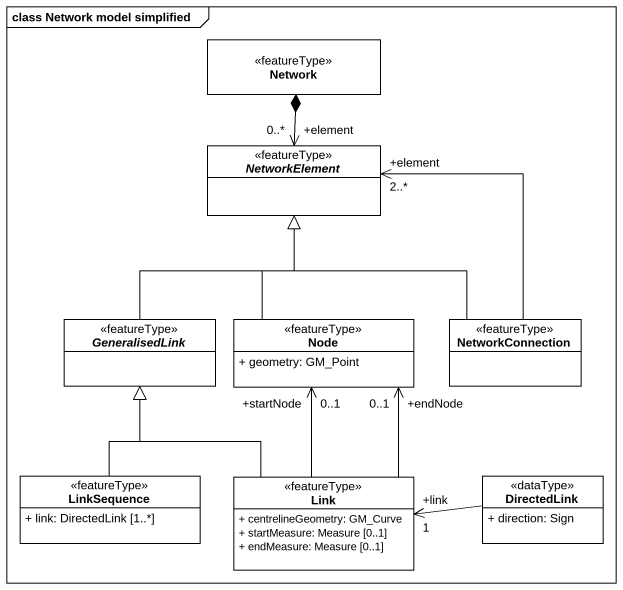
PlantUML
@startuml
mainframe class Network model simplified
hide circle
hide empty members
skinparam classAttributeIconSize 0
class "Network" as Network_ <<featureType>>
abstract class NetworkElement <<featureType>>
abstract class GeneralisedLink <<featureType>>
class "Node" as Node_ <<featureType>> {
  + geometry: GM_Point
}
class NetworkConnection <<featureType>>
class LinkSequence <<featureType>> {
  + link: DirectedLink [1..*]
}
class Link <<featureType>> {
  + centrelineGeometry: GM_Curve
  + startMeasure: Measure [0..1]
  + endMeasure: Measure [0..1]
}
class DirectedLink <<dataType>> {
  + direction: Sign
}
Network_ *--> "+element\n0..*" NetworkElement
GeneralisedLink -up-|> NetworkElement
Node_ -up-|> NetworkElement
NetworkConnection -up-|> NetworkElement
NetworkConnection -up-> "+element\n2..*" NetworkElement
LinkSequence -up-|> GeneralisedLink
Link -up-|> GeneralisedLink
Link -up-> "+endNode\n0..1" Node_
Link -up-> "+startNode\n0..1" Node_
DirectedLink -left-> "+link\n1" Link
@enduml
